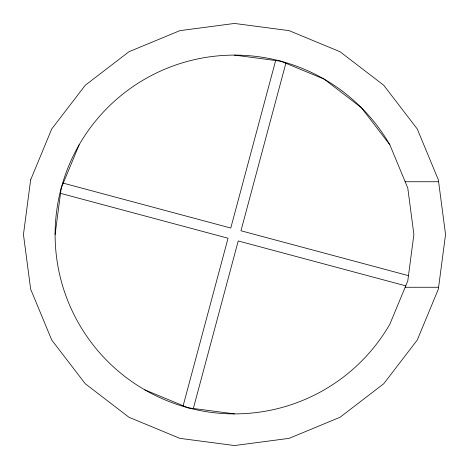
<?xml version="1.0" encoding="UTF-8"?>
<svg xmlns="http://www.w3.org/2000/svg" width="469" height="469" viewBox="0 0 469 469"><rect width="100%" height="100%" fill="white"/><g stroke="black" fill="none" stroke-linecap="round" stroke-linejoin="round"><path stroke-width="0.7" d="M55.108 234.5L61.222 188.069L79.144 144.804M183.15 405.744L228.04 238.229L60.524 193.345M275.655 60.524L230.771 228.04L63.256 183.15M193.345 408.476L238.229 240.96L405.744 285.85M285.85 63.256L240.96 230.771L408.476 275.655M405.157 181.738L438.603 181.738M405.157 287.263L438.603 287.263M234.5 55.108L280.931 61.222L324.196 79.144L361.347 107.653L389.856 144.804L407.778 188.069L413.893 234.5L407.778 280.931L389.856 324.196A179.393 179.393 0 0 1 119.19 371.923A179.393 179.393 0 0 1 119.19 97.077A179.393 179.393 0 0 1 389.856 144.804M234.5 413.893L188.069 407.778L144.804 389.856M30.643 179.879L23.45 234.5L30.643 289.121L51.725 340.025L85.264 383.736L128.975 417.275L179.879 438.357L234.5 445.55L289.121 438.357L340.025 417.275L383.736 383.736L417.275 340.025L438.357 289.121L445.55 234.5L438.357 179.879L417.275 128.975L383.736 85.264L340.025 51.725L289.121 30.643L234.5 23.45L179.879 30.643L128.975 51.725L85.264 85.264L51.725 128.975L30.643 179.879"/></g></svg>
